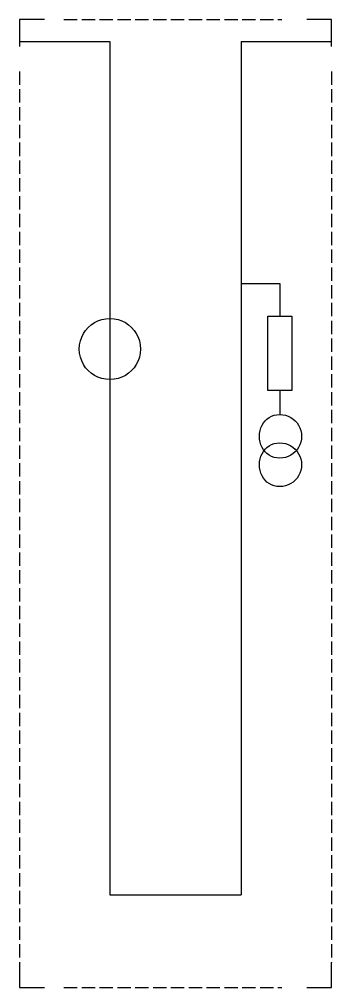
# Model space of a CAD drawing. Header units: millimetres. Extents: x -35 to 35, y -217 to 0.
import ezdxf
from ezdxf.enums import TextEntityAlignment as Align

# ---------------------------------------------------------------- set-up
doc = ezdxf.new("R2010")
doc.units = ezdxf.units.MM
doc.linetypes.add('SVG_3_1', pattern=[4, 3, -1])
doc.layers.get('0').update_dxf_attribs({"linetype": 'CONTINUOUS'})
doc.styles.add('ARIAL', font='arial.ttf')

# ---------------------------------------------------------------- blocks, each defined once
blk = doc.blocks.new('291_E_MV_SLD_IEC60617_cell_gbc_medida')
at = {"linetype": 'SVG_3_1', "true_color": 0xdcdcdc}
for p, q in [((-25.02, 0), (23.87, 0)), ((-35, -11.68), (-35, -211.76)), ((35, -11.68), (35, -211.76)), ((-25.02, -217.4), (23.87, -217.4))]:
    blk.add_line(p, q, dxfattribs=at)
at = {"true_color": 0xff0000}
for p, q in [((-35, -5), (-30.47, -5)), ((30.49, -5), (35, -5))]:
    blk.add_line(p, q, dxfattribs=at)
at = {"true_color": 0x0000ff}
for p, q in [((-30.47, -5), (-14.71, -5)), ((-14.71, -5), (-14.71, -196.57)), ((14.71, -5), (30.49, -5)), ((14.71, -5), (14.71, -196.57)), ((14.71, -59.31), (23.38, -59.31)), ((23.38, -59.31), (23.38, -66.67)), ((23.38, -83.33), (23.38, -88.72)), ((-14.71, -196.57), (14.71, -196.57))]:
    blk.add_line(p, q, dxfattribs=at)
at = {"true_color": 0xdcdcdc}
for points in [[(-29.4, -0.01), (-34.98, -0.01), (-34.98, -6.13)], [(35.02, -6.13), (35.02, -0.01), (29.43, -0.01)], [(-34.98, -211.78), (-34.98, -217.41), (-29.4, -217.41)], [(29.43, -217.41), (35.02, -217.41), (35.02, -211.78)]]:
    blk.add_lwpolyline(points, dxfattribs=at)
at = {"true_color": 0x0000ff}
for points in [[(-7.84, -74.02), (-7.91, -74.95), (-8.09, -75.84), (-8.38, -76.69), (-8.78, -77.48), (-9.27, -78.21), (-9.85, -78.87), (-10.51, -79.45), (-11.24, -79.94), (-12.04, -80.34), (-12.88, -80.64), (-13.78, -80.82), (-14.71, -80.88), (-15.64, -80.82), (-16.53, -80.64), (-17.38, -80.34), (-18.17, -79.94), (-18.9, -79.45), (-19.56, -78.87), (-20.14, -78.21), (-20.63, -77.48), (-21.03, -76.69), (-21.32, -75.84), (-21.51, -74.95), (-21.57, -74.02), (-21.51, -73.09), (-21.32, -72.2), (-21.03, -71.35), (-20.63, -70.56), (-20.14, -69.83), (-19.56, -69.17), (-18.9, -68.59), (-18.17, -68.09), (-17.38, -67.7), (-16.53, -67.4), (-15.64, -67.22), (-14.71, -67.16), (-13.78, -67.22), (-12.88, -67.4), (-12.04, -67.7), (-11.24, -68.09), (-10.51, -68.59), (-9.85, -69.17), (-9.27, -69.83), (-8.78, -70.56), (-8.38, -71.35), (-8.09, -72.2), (-7.91, -73.09), (-7.84, -74.02)], [(20.69, -66.67), (26.08, -66.67), (26.08, -83.33), (20.69, -83.33)], [(28.28, -93.63), (28.24, -94.29), (28.11, -94.93), (27.9, -95.53), (27.61, -96.1), (27.26, -96.62), (26.85, -97.09), (26.38, -97.51), (25.86, -97.86), (25.29, -98.14), (24.68, -98.35), (24.05, -98.48), (23.38, -98.53), (22.72, -98.48), (22.11, -98.35), (21.53, -98.14), (21, -97.86), (20.52, -97.51), (20.09, -97.09), (19.72, -96.62), (19.41, -96.1), (19.16, -95.53), (18.98, -94.93), (18.87, -94.29), (18.83, -93.63), (18.87, -92.96), (18.98, -92.32), (19.16, -91.72), (19.41, -91.15), (19.72, -90.63), (20.09, -90.16), (20.52, -89.75), (21, -89.39), (21.53, -89.11), (22.11, -88.9), (22.72, -88.77), (23.38, -88.72), (24.05, -88.77), (24.68, -88.9), (25.29, -89.11), (25.86, -89.39), (26.38, -89.75), (26.85, -90.16), (27.26, -90.63), (27.61, -91.15), (27.9, -91.72), (28.11, -92.32), (28.24, -92.96), (28.28, -93.63)], [(28.28, -100), (28.24, -100.66), (28.11, -101.3), (27.9, -101.91), (27.61, -102.47), (27.26, -102.99), (26.85, -103.47), (26.38, -103.88), (25.86, -104.23), (25.29, -104.52), (24.68, -104.73), (24.05, -104.86), (23.38, -104.9), (22.72, -104.86), (22.11, -104.73), (21.53, -104.52), (21, -104.23), (20.52, -103.88), (20.09, -103.47), (19.72, -102.99), (19.41, -102.47), (19.16, -101.91), (18.98, -101.3), (18.87, -100.66), (18.83, -100), (18.87, -99.34), (18.98, -98.7), (19.16, -98.09), (19.41, -97.53), (19.72, -97.01), (20.09, -96.53), (20.52, -96.12), (21, -95.77), (21.53, -95.48), (22.11, -95.27), (22.72, -95.14), (23.38, -95.1), (24.05, -95.14), (24.68, -95.27), (25.29, -95.48), (25.86, -95.77), (26.38, -96.12), (26.85, -96.53), (27.26, -97.01), (27.61, -97.53), (27.9, -98.09), (28.11, -98.7), (28.24, -99.34), (28.28, -100)]]:
    blk.add_lwpolyline(points, close=True, dxfattribs=at)
at = {"true_color": 0x0000ff, "style": 'ARIAL'}
blk.add_attdef('TAG', text='', height=2.5, dxfattribs=at).set_placement((-37, -2.2), align=Align.RIGHT)
at = {"color": 7, "style": 'ARIAL'}
for tag, p in [('SERIES', (-37, -9)), ('MODEL', (-37, -12)), ('DESIGNATION', (-37, -15)), ('RATED_CURRENT', (-37, -18)), ('CT_RATIO', (-37, -21)), ('VT_RATIO', (-37, -24)), ('SHORT_CIRCUIT_CURRENT', (-37, -27)), ('SERIAL', (-37, -30)), ('MANUFACTURER', (-37, -33))]:
    blk.add_attdef(tag, text='', height=1.7, dxfattribs=at).set_placement(p, align=Align.RIGHT)

msp = doc.modelspace()

# ---------------------------------------------------------------- block references
msp.add_blockref('291_E_MV_SLD_IEC60617_cell_gbc_medida', (0, 0))

doc.saveas('drawing.dxf')
